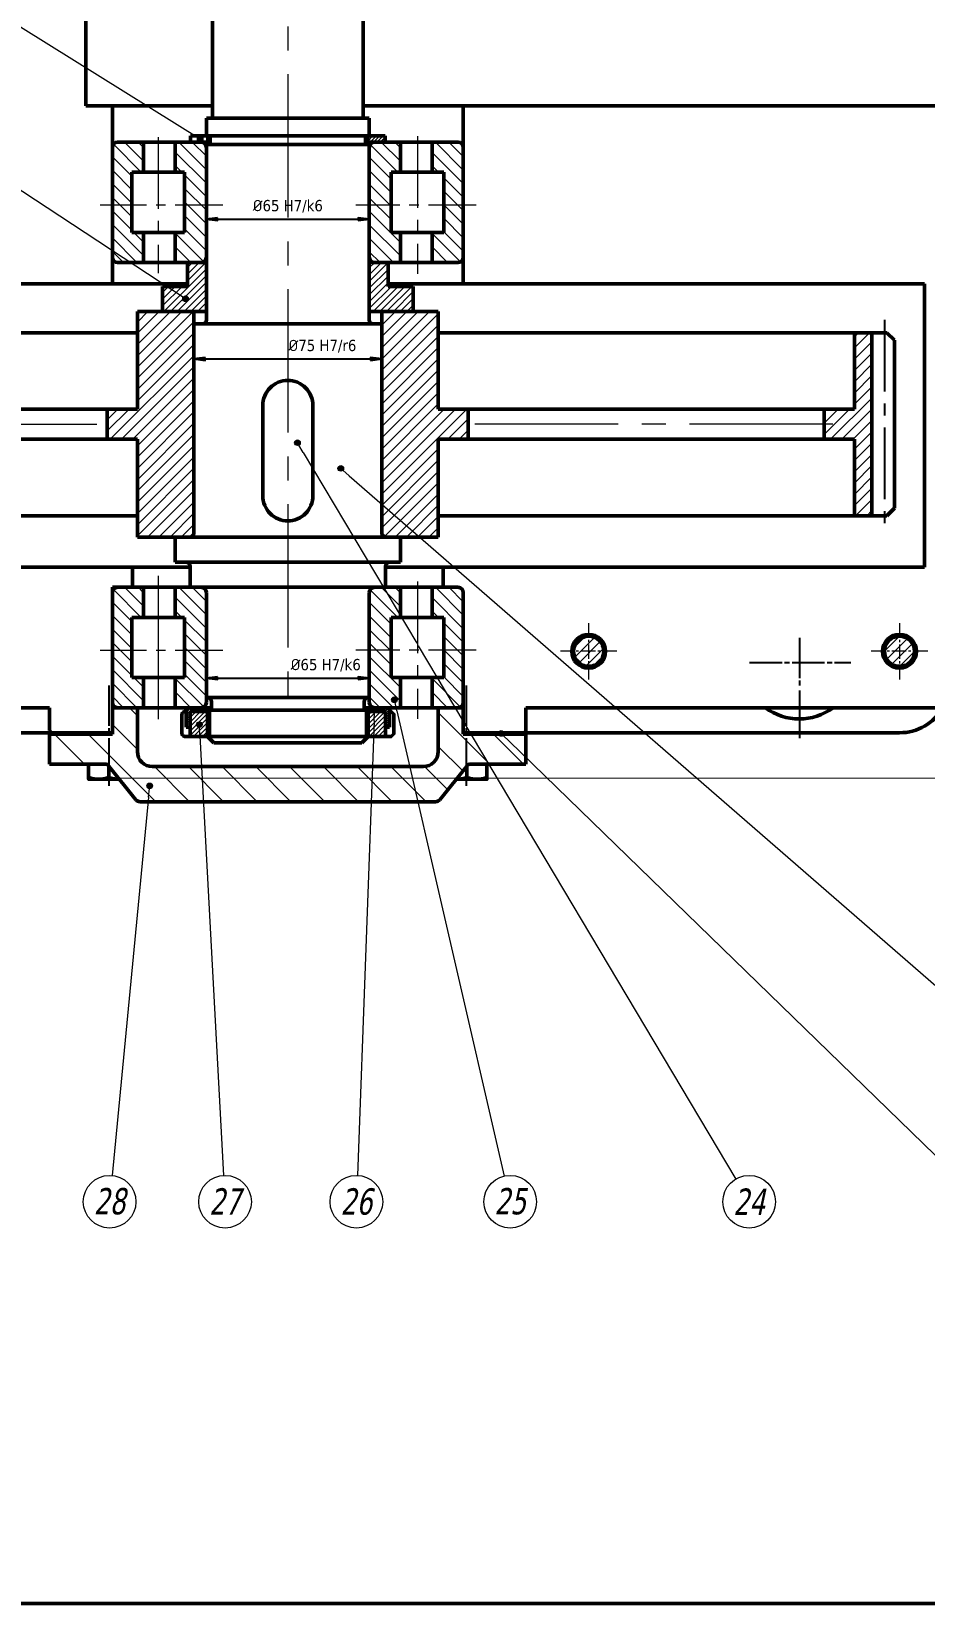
# Model space of a CAD drawing. Header units: millimetres. Extents: x 75 to 4670, y -59 to 2493.
# Drawn here: x 773 to 1129, y 30 to 657 of the extents above; entities that cross this region are included whole.
import ezdxf

# ---------------------------------------------------------------- set-up
doc = ezdxf.new("R2010")
doc.units = ezdxf.units.MM
doc.header["$LTSCALE"] = 3
doc.linetypes.add('CENTER2', pattern=[28.575, 19.05, -3.175, 3.175, -3.175])
doc.linetypes.add('CENTERX2', pattern=[101.6, 63.5, -12.7, 12.7, -12.7])
for name, color, linetype, lineweight in [('剖面线 (ISO)', 7, 'Continuous', 18), ('副本(1) 中心标记（ISO）', 1, 'CENTER2', 13), ('副本(1) 中心线 (ISO)', 1, 'CENTERX2', 13), ('副本(1) 可见窄的 (ISO)', 7, 'Continuous', 15), ('副本(1) 符号 (ISO)', 7, 'Continuous', 15), ('可见 (ISO)', 7, 'Continuous', 50), ('草图几何图元 (ISO)', 7, 'Continuous', 25)]:
    doc.layers.add(name, color=color, linetype=linetype, lineweight=lineweight)
doc.styles.add('GB（3.5）', font='', dxfattribs={"width": 0.8})
doc.styles.add('注释文本 (ISO)', font='tahoma.ttf')
doc.styles.get('GB（3.5）').set_extended_font_data('Tahoma', italic=True)
doc.dimstyles.new('默认 (GB)', dxfattribs={"dimscale": 3, "dimtxt": 1.5, "dimasz": 1.5, "dimexe": 2, "dimexo": 0, "dimgap": 0.75, "dimtad": 1, "dimrnd": 1e-08, "dimdsep": 46, "dimtxsty": '注释文本 (ISO)', "dimblk": 'Filled-2', "dimcen": 0.09, "dimdle": 10, "dimclrd": 256, "dimclre": 256, "dimclrt": 256, "dimaunit": 1, "dimadec": 3, "dimazin": 2, "dimtfac": 1, "dimtmove": 0, "dimatfit": 3, "dimldrblk": 'Filled-2', "dimfxl": 1, "dimtolj": 1, "dimtzin": 0, "dimlwd": -1, "dimlwe": -1, "dimarcsym": 0})
pattern_1 = [(45, (0, 0), (-2.0205576, 2.0205576), [])]
pattern_2 = [(45, (0, 0), (-0.4490128, 0.4490128), [])]
pattern_3 = [(45, (0, 0), (-0.8980256, 0.8980256), [])]
pattern_4 = [(45, (0, 0), (-2.245064, 2.245064), [])]

# ---------------------------------------------------------------- blocks, each defined once
blk = doc.blocks.new('图框 Default Border')
at = {"layer": '可见 (ISO)', "flags": 128}
blk.add_lwpolyline([(25, 10), (25, 831), (1179, 831), (1179, 10), (25, 10)], dxfattribs=at)
blk = doc.blocks.new('Filled-2')
at = {"color": 0}
for p, q in [((0, 0), (-1, 0.125)), ((-1, 0.125), (-1, -0.125)), ((-1, 0), (0, 0)), ((-1, -0.125), (0, 0))]:
    blk.add_line(p, q, dxfattribs=at)
at = {"color": 0, "flags": 128}
blk.add_lwpolyline([(-1, -0.125), (0, 0), (-1, 0.125), (-1, -0.125)], dxfattribs=at)
at = {"color": 0}
blk.add_solid([(-1, -0.125), (0, 0), (-1, 0.125), (-1, -0.125)], dxfattribs=at)
blk = doc.blocks.new('*D88')
at = {"transparency": 16777216}
for p, q in [((837.37, 527), (837.37, 520.25)), ((912.37, 527), (912.37, 520.25)), ((841.87, 526.25), (907.87, 526.25))]:
    blk.add_line(p, q, dxfattribs=at)
at = {"layer": 'Defpoints', "color": 0, "transparency": 16777216}
for p in [(837.37, 527), (912.37, 527), (912.37, 526.25)]:
    blk.add_point(p, dxfattribs=at)
at = {"transparency": 16777216, "xscale": 4.5, "yscale": 4.5, "zscale": 4.5, "rotation": 180}
blk.add_blockref('Filled-2', (837.37, 526.25), dxfattribs=at)
at = {"transparency": 16777216, "xscale": 4.5, "yscale": 4.5, "zscale": 4.5}
blk.add_blockref('Filled-2', (912.37, 526.25), dxfattribs=at)
at = {"transparency": 16777216, "insert": (888.68, 531.34), "char_height": 4.5, "attachment_point": 5, "style": '注释文本 (ISO)'}
blk.add_mtext('\\A1;{\\fISOCPEUR|b0|i0|c0|p34;%%C}75 H7/r6', dxfattribs=at)
blk = doc.blocks.new('*D89')
at = {"transparency": 16777216}
for p, q in [((842.37, 411.19), (842.37, 393)), ((907.37, 411.19), (907.37, 393)), ((846.87, 399), (902.87, 399))]:
    blk.add_line(p, q, dxfattribs=at)
at = {"layer": 'Defpoints', "color": 0, "transparency": 16777216}
for p in [(842.37, 411.19), (907.37, 411.19), (907.37, 399)]:
    blk.add_point(p, dxfattribs=at)
at = {"transparency": 16777216, "xscale": 4.5, "yscale": 4.5, "zscale": 4.5, "rotation": 180}
blk.add_blockref('Filled-2', (842.37, 399), dxfattribs=at)
at = {"transparency": 16777216, "xscale": 4.5, "yscale": 4.5, "zscale": 4.5}
blk.add_blockref('Filled-2', (907.37, 399), dxfattribs=at)
at = {"transparency": 16777216, "insert": (890, 404.09), "char_height": 4.5, "attachment_point": 5, "style": '注释文本 (ISO)'}
blk.add_mtext('\\A1;{\\fISOCPEUR|b0|i0|c0|p34;%%C}65 H7/k6', dxfattribs=at)
blk = doc.blocks.new('*D90')
at = {"transparency": 16777216}
for p, q in [((842.37, 588.69), (842.37, 576)), ((907.37, 588.69), (907.37, 576)), ((846.87, 582), (902.87, 582))]:
    blk.add_line(p, q, dxfattribs=at)
at = {"layer": 'Defpoints', "color": 0, "transparency": 16777216}
for p in [(842.37, 588.69), (907.37, 588.69), (907.37, 582)]:
    blk.add_point(p, dxfattribs=at)
at = {"transparency": 16777216, "xscale": 4.5, "yscale": 4.5, "zscale": 4.5, "rotation": 180}
blk.add_blockref('Filled-2', (842.37, 582), dxfattribs=at)
at = {"transparency": 16777216, "xscale": 4.5, "yscale": 4.5, "zscale": 4.5}
blk.add_blockref('Filled-2', (907.37, 582), dxfattribs=at)
at = {"transparency": 16777216, "insert": (874.87, 587.09), "char_height": 4.5, "attachment_point": 5, "style": '注释文本 (ISO)'}
blk.add_mtext('\\A1;{\\fISOCPEUR|b0|i0|c0|p34;%%C}65 H7/k6', dxfattribs=at)

msp = doc.modelspace()

# ---------------------------------------------------------------- hatches: boundary and pattern name
at = {"layer": '剖面线 (ISO)'}
h = msp.add_hatch(dxfattribs=at)
h.set_pattern_fill('ANSI31', color=256, scale=7.62, style=0)
h.set_pattern_definition([(45, (0, 0), (-0.6735192, 0.6735192), [])])
h.paths.add_polyline_path([(913.67, 615.191), (906.778, 615.191), (906.778, 612.691), (913.67, 612.691)])
h = msp.add_hatch(dxfattribs=at)
h.set_pattern_fill('ANSI31', color=256, scale=25.4, style=0)
h.set_pattern_definition(pattern_4)
h.paths.add_polyline_path([(814.868, 545.191), (837.368, 545.191), (837.368, 455.191), (814.868, 455.191), (814.868, 494.191), (802.868, 494.191), (802.868, 506.191), (814.868, 506.191)])
h = msp.add_hatch(dxfattribs=at)
h.set_pattern_fill('ANSI31', color=256, scale=25.4, style=0)
h.set_pattern_definition(pattern_4)
h.paths.add_polyline_path([(912.368, 455.191), (934.868, 455.191), (934.868, 494.191), (946.868, 494.191), (946.868, 506.191), (934.868, 506.191), (934.868, 545.191), (912.368, 545.191)])
h = msp.add_hatch(dxfattribs=at)
h.set_pattern_fill('ANSI31', color=256, scale=25.4, style=0)
h.set_pattern_definition(pattern_4)
h.paths.add_polyline_path([(1107.838, 463.691), (1107.838, 536.691), (1100.868, 536.691), (1100.868, 506.191), (1088.868, 506.191), (1088.868, 494.191), (1100.868, 494.191), (1100.868, 463.691)])
h = msp.add_hatch(dxfattribs=at)
h.set_pattern_fill('ANSI31', color=256, scale=5.08, style=0)
h.set_pattern_definition(pattern_2)
h.paths.add_polyline_path([(834.322, 387.191), (834.322, 379.4), (835.868, 379.4), (835.868, 385.691), (842.368, 385.691), (842.368, 387.191)])
h = msp.add_hatch(dxfattribs=at)
h.set_pattern_fill('ANSI31', color=256, scale=10.16, style=0)
h.set_pattern_definition(pattern_3)
h.paths.add_polyline_path([(835.868, 375.691), (842.868, 375.691), (842.868, 385.691), (835.868, 385.691)])
h = msp.add_hatch(dxfattribs=at)
h.set_pattern_fill('ANSI31', color=256, scale=10.16, style=0)
h.set_pattern_definition(pattern_3)
h.paths.add_polyline_path([(906.868, 375.691), (913.868, 375.691), (913.868, 385.691), (906.868, 385.691)])
h = msp.add_hatch(dxfattribs=at)
h.set_pattern_fill('ANSI31', color=256, scale=5.08, style=0)
h.set_pattern_definition(pattern_2)
h.paths.add_polyline_path([(915.415, 387.191), (907.368, 387.191), (907.368, 385.691), (913.868, 385.691), (913.868, 379.4), (915.415, 379.4)])
at = {"layer": '副本(1) 可见窄的 (ISO)'}
h = msp.add_hatch(dxfattribs=at)
h.set_pattern_fill('ANSI31', color=256, scale=30.48, angle=90, style=0)
h.set_pattern_definition([(135, (0, 0), (-2.694077, -2.694077), [])])
edge = h.paths.add_edge_path()
edge.add_line((833.618, 600.691), (829.918, 600.691))
edge.add_line((829.918, 600.691), (829.918, 612.691))
edge.add_line((829.918, 612.691), (838.71, 612.691))
edge.add_line((838.71, 612.691), (840.268, 612.691))
edge.add_ellipse((840.268, 610.591), major_axis=(2.1, 0), ratio=1, start_angle=0, end_angle=90, ccw=False)
edge.add_line((842.368, 610.591), (842.368, 566.791))
edge.add_ellipse((840.268, 566.791), major_axis=(0, -2.1), ratio=1, start_angle=0, end_angle=90, ccw=False)
edge.add_line((840.268, 564.691), (834.868, 564.691))
edge.add_line((834.868, 564.691), (829.918, 564.691))
edge.add_line((829.918, 564.691), (829.918, 576.691))
edge.add_line((829.918, 576.691), (833.618, 576.691))
edge.add_line((833.618, 576.691), (833.618, 600.691))
edge = h.paths.add_edge_path()
edge.add_line((919.818, 600.691), (916.118, 600.691))
edge.add_line((916.118, 600.691), (916.118, 576.691))
edge.add_line((916.118, 576.691), (919.818, 576.691))
edge.add_line((919.818, 576.691), (919.818, 564.691))
edge.add_line((919.818, 564.691), (914.868, 564.691))
edge.add_line((914.868, 564.691), (909.468, 564.691))
edge.add_ellipse((909.468, 566.791), major_axis=(-2.1, 0), ratio=1, start_angle=0, end_angle=90, ccw=False)
edge.add_line((907.368, 566.791), (907.368, 610.591))
edge.add_ellipse((909.468, 610.591), major_axis=(0, 2.1), ratio=1, start_angle=0, end_angle=90, ccw=False)
edge.add_line((909.468, 612.691), (913.67, 612.691))
edge.add_line((913.67, 612.691), (919.818, 612.691))
edge.add_line((919.818, 612.691), (919.818, 600.691))
edge = h.paths.add_edge_path()
edge.add_line((812.618, 576.691), (817.318, 576.691))
edge.add_line((817.318, 576.691), (817.318, 564.691))
edge.add_line((817.318, 564.691), (806.968, 564.691))
edge.add_ellipse((806.968, 566.791), major_axis=(-2.1, 0), ratio=1, start_angle=0, end_angle=90, ccw=False)
edge.add_line((804.868, 566.791), (804.868, 610.591))
edge.add_ellipse((806.968, 610.591), major_axis=(0, 2.1), ratio=1, start_angle=0, end_angle=90, ccw=False)
edge.add_line((806.968, 612.691), (817.318, 612.691))
edge.add_line((817.318, 612.691), (817.318, 600.691))
edge.add_line((817.318, 600.691), (812.618, 600.691))
edge.add_line((812.618, 600.691), (812.618, 576.691))
edge = h.paths.add_edge_path()
edge.add_line((932.418, 576.691), (937.118, 576.691))
edge.add_line((937.118, 576.691), (937.118, 600.691))
edge.add_line((937.118, 600.691), (932.418, 600.691))
edge.add_line((932.418, 600.691), (932.418, 612.691))
edge.add_line((932.418, 612.691), (942.768, 612.691))
edge.add_ellipse((942.768, 610.591), major_axis=(2.1, 0), ratio=1, start_angle=0, end_angle=90, ccw=False)
edge.add_line((944.868, 610.591), (944.868, 566.791))
edge.add_ellipse((942.768, 566.791), major_axis=(0, -2.1), ratio=1, start_angle=0, end_angle=90, ccw=False)
edge.add_line((942.768, 564.691), (932.418, 564.691))
edge.add_line((932.418, 564.691), (932.418, 576.691))
h = msp.add_hatch(dxfattribs=at)
h.set_pattern_fill('ANSI31', color=256, scale=15.24, style=0)
h.set_pattern_definition([(45, (0, 0), (-1.3470384, 1.3470384), [])])
h.paths.add_polyline_path([(834.868, 555.191), (834.868, 564.691), (840.268, 564.691), (842.368, 564.691), (842.368, 545.191), (837.368, 545.191), (824.868, 545.191), (824.868, 555.191)])
h.paths.add_polyline_path([(914.868, 564.691), (914.868, 555.191), (924.868, 555.191), (924.868, 545.191), (912.368, 545.191), (907.368, 545.191), (907.368, 564.691), (909.468, 564.691)])
h = msp.add_hatch(dxfattribs=at)
h.set_pattern_fill('ANSI31', color=256, scale=30.48, angle=90, style=0)
h.set_pattern_definition([(135, (-1e-13, -177.5), (-2.694077, -2.694077), [])])
edge = h.paths.add_edge_path()
edge.add_line((833.618, 423.191), (829.918, 423.191))
edge.add_line((829.918, 423.191), (829.918, 435.191))
edge.add_line((829.918, 435.191), (838.71, 435.191))
edge.add_line((838.71, 435.191), (840.268, 435.191))
edge.add_ellipse((840.268, 433.091), major_axis=(2.1, 0), ratio=1, start_angle=0, end_angle=90, ccw=False)
edge.add_line((842.368, 433.091), (842.368, 389.291))
edge.add_ellipse((840.268, 389.291), major_axis=(0, -2.1), ratio=1, start_angle=0, end_angle=90, ccw=False)
edge.add_line((840.268, 387.191), (834.868, 387.191))
edge.add_line((834.868, 387.191), (829.918, 387.191))
edge.add_line((829.918, 387.191), (829.918, 399.191))
edge.add_line((829.918, 399.191), (833.618, 399.191))
edge.add_line((833.618, 399.191), (833.618, 423.191))
edge = h.paths.add_edge_path()
edge.add_line((919.818, 423.191), (916.118, 423.191))
edge.add_line((916.118, 423.191), (916.118, 399.191))
edge.add_line((916.118, 399.191), (919.818, 399.191))
edge.add_line((919.818, 399.191), (919.818, 387.191))
edge.add_line((919.818, 387.191), (914.868, 387.191))
edge.add_line((914.868, 387.191), (909.468, 387.191))
edge.add_ellipse((909.468, 389.291), major_axis=(-2.1, 0), ratio=1, start_angle=0, end_angle=90, ccw=False)
edge.add_line((907.368, 389.291), (907.368, 433.091))
edge.add_ellipse((909.468, 433.091), major_axis=(0, 2.1), ratio=1, start_angle=0, end_angle=90, ccw=False)
edge.add_line((909.468, 435.191), (913.67, 435.191))
edge.add_line((913.67, 435.191), (919.818, 435.191))
edge.add_line((919.818, 435.191), (919.818, 423.191))
edge = h.paths.add_edge_path()
edge.add_line((812.618, 399.191), (817.318, 399.191))
edge.add_line((817.318, 399.191), (817.318, 387.191))
edge.add_line((817.318, 387.191), (806.968, 387.191))
edge.add_ellipse((806.968, 389.291), major_axis=(-2.1, 0), ratio=1, start_angle=0, end_angle=90, ccw=False)
edge.add_line((804.868, 389.291), (804.868, 433.091))
edge.add_ellipse((806.968, 433.091), major_axis=(0, 2.1), ratio=1, start_angle=0, end_angle=90, ccw=False)
edge.add_line((806.968, 435.191), (817.318, 435.191))
edge.add_line((817.318, 435.191), (817.318, 423.191))
edge.add_line((817.318, 423.191), (812.618, 423.191))
edge.add_line((812.618, 423.191), (812.618, 399.191))
edge = h.paths.add_edge_path()
edge.add_line((932.418, 399.191), (937.118, 399.191))
edge.add_line((937.118, 399.191), (937.118, 423.191))
edge.add_line((937.118, 423.191), (932.418, 423.191))
edge.add_line((932.418, 423.191), (932.418, 435.191))
edge.add_line((932.418, 435.191), (942.768, 435.191))
edge.add_ellipse((942.768, 433.091), major_axis=(2.1, 0), ratio=1, start_angle=0, end_angle=90, ccw=False)
edge.add_line((944.868, 433.091), (944.868, 389.291))
edge.add_ellipse((942.768, 389.291), major_axis=(0, -2.1), ratio=1, start_angle=0, end_angle=90, ccw=False)
edge.add_line((942.768, 387.191), (932.418, 387.191))
edge.add_line((932.418, 387.191), (932.418, 399.191))
h = msp.add_hatch(dxfattribs=at)
h.set_pattern_fill('ANSI31', color=256, scale=22.86, style=0)
h.set_pattern_definition(pattern_1)
edge = h.paths.add_edge_path()
edge.add_ellipse((994.869, 409.691), major_axis=(5.196, -3), ratio=1, start_angle=0, end_angle=360)
h = msp.add_hatch(dxfattribs=at)
h.set_pattern_fill('ANSI31', color=256, scale=22.86, style=0)
h.set_pattern_definition(pattern_1)
edge = h.paths.add_edge_path()
edge.add_ellipse((1118.864, 409.691), major_axis=(5.196, -3), ratio=1, start_angle=0, end_angle=360)
h = msp.add_hatch(dxfattribs=at)
h.set_pattern_fill('ANSI31', color=256, scale=76.2, angle=90, style=0)
h.set_pattern_definition([(135, (0, 0), (-6.73519, -6.73519), [])])
edge = h.paths.add_edge_path()
edge.add_line((801.907, 376.691), (804.868, 376.691))
edge.add_line((804.868, 376.691), (804.868, 387.191))
edge.add_line((804.868, 387.191), (806.968, 387.191))
edge.add_line((806.968, 387.191), (814.868, 387.191))
edge.add_line((814.868, 387.191), (814.868, 369.691))
edge.add_ellipse((820.868, 369.691), major_axis=(0, -6), ratio=1, start_angle=270, end_angle=360)
edge.add_line((820.868, 363.691), (928.868, 363.691))
edge.add_ellipse((928.868, 369.691), major_axis=(6, 0), ratio=1, start_angle=270, end_angle=360)
edge.add_line((934.868, 369.691), (934.868, 387.191))
edge.add_line((934.868, 387.191), (942.768, 387.191))
edge.add_line((942.768, 387.191), (944.868, 387.191))
edge.add_line((944.868, 387.191), (944.868, 376.691))
edge.add_line((944.868, 376.691), (947.83, 376.691))
edge.add_line((947.83, 376.691), (969.868, 376.691))
edge.add_line((969.868, 376.691), (969.868, 364.691))
edge.add_line((969.868, 364.691), (947.83, 364.691))
edge.add_ellipse((947.83, 362.691), major_axis=(-2, 0), ratio=1, start_angle=270, end_angle=321.340192)
edge.add_line((946.268, 363.94), (935.469, 350.442))
edge.add_ellipse((933.907, 351.691), major_axis=(-1.249, -1.562), ratio=1, start_angle=38.659808, end_angle=90, ccw=False)
edge.add_line((933.907, 349.691), (815.83, 349.691))
edge.add_ellipse((815.83, 351.691), major_axis=(-2, 0), ratio=1, start_angle=38.659808, end_angle=90, ccw=False)
edge.add_line((814.268, 350.442), (803.469, 363.94))
edge.add_ellipse((801.907, 362.691), major_axis=(-1.249, 1.562), ratio=1, start_angle=270, end_angle=321.340192)
edge.add_line((801.907, 364.691), (779.868, 364.691))
edge.add_line((779.868, 364.691), (779.868, 376.691))
edge.add_line((779.868, 376.691), (799.613, 376.691))
edge.add_line((799.613, 376.691), (801.907, 376.691))
h = msp.add_hatch(color=256, dxfattribs=at)
h.paths.add_polyline_path([(779.868, 376.691), (779.868, 377.191), (801.907, 377.191), (801.907, 376.691)])
h.paths.add_polyline_path([(969.868, 377.191), (969.868, 376.691), (947.83, 376.691), (947.83, 377.191)])
at = {"layer": '副本(1) 符号 (ISO)'}
h = msp.add_hatch(color=256, dxfattribs=at)
edge = h.paths.add_edge_path(flags=0)
edge.add_arc((839.9, 613.93), 1.125, 0, 360)
h = msp.add_hatch(color=256, dxfattribs=at)
edge = h.paths.add_edge_path(flags=0)
edge.add_arc((834.088, 550.248), 1.125, 0, 360)
h = msp.add_hatch(color=256, dxfattribs=at)
edge = h.paths.add_edge_path(flags=0)
edge.add_arc((878.715, 492.846), 1.125, 0, 360)
h = msp.add_hatch(color=256, dxfattribs=at)
edge = h.paths.add_edge_path(flags=0)
edge.add_arc((895.995, 482.616), 1.125, 0, 360)
h = msp.add_hatch(color=256, dxfattribs=at)
edge = h.paths.add_edge_path(flags=0)
edge.add_arc((917.374, 390.36), 1.125, 0, 360)
h = msp.add_hatch(color=256, dxfattribs=at)
edge = h.paths.add_edge_path(flags=0)
edge.add_arc((909.443, 386.483), 1.125, 0, 360)
h = msp.add_hatch(color=256, dxfattribs=at)
edge = h.paths.add_edge_path(flags=0)
edge.add_arc((839.591, 380.441), 1.125, 0, 360)
h = msp.add_hatch(color=256, dxfattribs=at)
edge = h.paths.add_edge_path(flags=0)
edge.add_arc((959.986, 376.928), 1.125, 0, 360)
h = msp.add_hatch(color=256, dxfattribs=at)
edge = h.paths.add_edge_path(flags=0)
edge.add_arc((819.783, 356.035), 1.125, 0, 360)

# ---------------------------------------------------------------- linework, layer by layer
at = {"color": 1, "linetype": 'CENTERX2'}
for p, q in [((1079, 415), (1079, 399)), ((1059, 405.191), (1072, 405.191)), ((1073, 405.191), (1075, 405.191)), ((1076, 405.191), (1089, 405.191)), ((1090, 405.191), (1092, 405.191)), ((1093, 405.191), (1099.5, 405.191)), ((803.421, 396), (803.421, 380)), ((946, 396), (946, 380)), ((1079, 398), (1079, 396)), ((1079, 394), (1079, 375)), ((803.421, 379), (803.421, 377)), ((946, 379), (946, 377)), ((1079, 377), (1079, 375)), ((803.421, 375), (803.421, 356)), ((946, 375), (946, 356))]:
    msp.add_line(p, q, dxfattribs=at)
at = {"layer": '副本(1) 中心标记（ISO）', "linetype": 'CENTER2', "ltscale": 0.1}
for p, q in [((994.869, 420.941), (994.869, 398.441)), ((1118.864, 420.941), (1118.864, 398.441)), ((1006.119, 409.691), (983.619, 409.691)), ((1130.114, 409.691), (1107.614, 409.691))]:
    msp.add_line(p, q, dxfattribs=at)
at = {"layer": '副本(1) 中心线 (ISO)', "linetype": 'CENTER2'}
for p, q in [((874.868, 811.209), (874.868, 383.122)), ((655.823, 500.191), (805.145, 500.191)), ((1092.314, 500.191), (943.116, 500.191))]:
    msp.add_line(p, q, dxfattribs=at)
at = {"layer": '副本(1) 中心线 (ISO)', "linetype": 'CENTER2', "ltscale": 0.5}
for p, q in [((823.118, 614.647), (823.118, 560.394)), ((926.618, 615.043), (926.618, 560.196)), ((823.118, 437.147), (823.118, 382.894)), ((926.618, 437.543), (926.618, 382.696))]:
    msp.add_line(p, q, dxfattribs=at)
at = {"layer": '副本(1) 中心线 (ISO)', "linetype": 'CENTERX2', "ltscale": 0.1}
for p, q in [((849, 587.521), (800, 587.521)), ((950, 587.62), (902, 587.62)), ((823.118, 439.754), (823.118, 381.331)), ((849, 410.021), (800, 410.021)), ((950, 410.12), (902, 410.12))]:
    msp.add_line(p, q, dxfattribs=at)
at = {"layer": '副本(1) 符号 (ISO)'}
for p, q in [((839.9, 613.93), (374.771, 903.51)), ((834, 550.248), (375.042, 851.643)), ((881.017, 488.98), (879.29, 491.88)), ((881.017, 488.98), (926.318, 412.887)), ((899.391, 479.663), (896.844, 481.878)), ((899.391, 479.663), (1224.335, 197.103)), ((926.918, 411.879), (1053.517, 199.235)), ((918.386, 385.976), (917.627, 389.264)), ((909.277, 381.986), (909.401, 385.359)), ((918.386, 385.976), (961.223, 200.421)), ((839.833, 375.948), (839.651, 379.318)), ((909.277, 381.986), (902.601, 200.689)), ((963.213, 373.792), (960.793, 376.144)), ((839.833, 375.948), (849.263, 200.673)), ((963.213, 373.792), (1144.556, 197.514)), ((819.351, 351.555), (804.79, 200.635)), ((819.351, 351.555), (819.675, 354.915))]:
    msp.add_line(p, q, dxfattribs=at)
for centre, radius in [((839.9, 613.93), 1.125), ((834.088, 550.248), 1.125), ((878.715, 492.846), 1.125), ((895.995, 482.616), 1.125), ((917.374, 390.36), 1.125), ((909.443, 386.483), 1.125), ((839.591, 380.441), 1.125), ((959.986, 376.928), 1.125), ((819.783, 356.035), 1.125), ((803.785, 190.222), 10.5), ((849.826, 190.222), 10.5), ((902.216, 190.222), 10.5), ((963.577, 190.222), 10.5), ((1058.882, 190.222), 10.5)]:
    msp.add_circle(centre, radius, dxfattribs=at)
at = {"layer": '可见 (ISO)'}
for p, q in [((794.302, 627.191), (794.302, 829.39)), ((844.868, 665.191), (844.868, 622.191)), ((904.868, 665.191), (904.868, 622.191)), ((804.868, 627.191), (794.302, 627.191)), ((804.868, 556.191), (804.868, 627.191)), ((804.868, 627.191), (844.868, 627.191)), ((904.868, 627.191), (944.868, 627.191)), ((1153.868, 627.191), (944.868, 627.191)), ((944.868, 627.191), (944.868, 556.191)), ((842.368, 622.191), (842.368, 615.191)), ((842.368, 622.191), (907.368, 622.191)), ((907.368, 622.191), (907.368, 615.191)), ((836.003, 615.191), (836.318, 615.191)), ((836.003, 612.691), (836.003, 615.191)), ((838.71, 615.191), (836.318, 615.191)), ((838.71, 615.191), (842.118, 615.191)), ((842.368, 615.191), (842.118, 615.191)), ((907.368, 615.191), (842.368, 615.191)), ((843.868, 611.691), (843.868, 615.191)), ((905.868, 611.691), (905.868, 615.191)), ((907.618, 615.191), (907.368, 615.191)), ((907.618, 615.191), (913.67, 615.191)), ((913.67, 615.191), (913.67, 612.691)), ((804.868, 566.791), (804.868, 610.591)), ((806.968, 612.691), (817.318, 612.691)), ((817.318, 612.691), (817.318, 600.691)), ((829.918, 612.691), (817.318, 612.691)), ((829.918, 612.691), (840.268, 612.691)), ((829.918, 600.691), (829.918, 612.691)), ((842.118, 612.691), (838.71, 612.691)), ((843.868, 612.691), (842.118, 612.691)), ((842.368, 611.691), (907.368, 611.691)), ((842.368, 611.691), (842.368, 541.791)), ((842.368, 610.591), (842.368, 566.791)), ((907.618, 612.691), (905.868, 612.691)), ((907.368, 611.691), (907.368, 541.791)), ((907.368, 566.791), (907.368, 610.591)), ((913.67, 612.691), (907.618, 612.691)), ((909.468, 612.691), (919.818, 612.691)), ((919.818, 612.691), (919.818, 600.691)), ((932.418, 612.691), (919.818, 612.691)), ((932.418, 612.691), (942.768, 612.691)), ((932.418, 600.691), (932.418, 612.691)), ((944.868, 610.591), (944.868, 566.791)), ((812.618, 600.691), (812.618, 576.691)), ((817.318, 600.691), (812.618, 600.691)), ((817.386, 600.691), (817.318, 600.691)), ((829.918, 600.691), (817.386, 600.691)), ((833.618, 600.691), (829.918, 600.691)), ((833.618, 576.691), (833.618, 600.691)), ((919.818, 600.691), (916.118, 600.691)), ((916.118, 600.691), (916.118, 576.691)), ((927.517, 600.691), (919.818, 600.691)), ((932.418, 600.691), (927.517, 600.691)), ((937.118, 600.691), (932.418, 600.691)), ((937.118, 576.691), (937.118, 600.691)), ((812.618, 576.691), (817.318, 576.691)), ((817.318, 576.691), (817.318, 564.691)), ((817.386, 576.691), (817.318, 576.691)), ((829.918, 576.691), (817.386, 576.691)), ((829.918, 576.691), (833.618, 576.691)), ((829.918, 564.691), (829.918, 576.691)), ((916.118, 576.691), (919.818, 576.691)), ((919.818, 576.691), (919.818, 564.691)), ((927.517, 576.691), (919.818, 576.691)), ((932.418, 576.691), (927.517, 576.691)), ((932.418, 576.691), (937.118, 576.691)), ((932.418, 564.691), (932.418, 576.691)), ((817.318, 564.691), (806.968, 564.691)), ((829.918, 564.691), (817.318, 564.691)), ((840.268, 564.691), (829.918, 564.691)), ((834.868, 555.191), (834.868, 564.691)), ((834.868, 564.691), (842.368, 564.691)), ((842.368, 564.691), (842.368, 545.191)), ((907.368, 564.691), (914.868, 564.691)), ((907.368, 545.191), (907.368, 564.691)), ((919.818, 564.691), (909.468, 564.691)), ((914.868, 564.691), (914.868, 555.191)), ((932.418, 564.691), (919.818, 564.691)), ((942.768, 564.691), (932.418, 564.691)), ((634.868, 556.191), (804.868, 556.191)), ((834.868, 556.191), (804.868, 556.191)), ((824.868, 555.191), (834.868, 555.191)), ((824.868, 545.191), (824.868, 555.191)), ((944.868, 556.191), (914.868, 556.191)), ((914.868, 555.191), (924.868, 555.191)), ((924.868, 555.191), (924.868, 545.191)), ((944.868, 556.191), (1128.863, 556.191)), ((1128.863, 556.191), (1128.863, 443.191)), ((814.868, 545.191), (837.368, 545.191)), ((814.868, 506.191), (814.868, 545.191)), ((842.368, 545.191), (824.868, 545.191)), ((837.368, 545.191), (837.368, 456.791)), ((912.368, 540.191), (837.368, 540.191)), ((837.368, 540.191), (837.368, 456.791)), ((924.868, 545.191), (907.368, 545.191)), ((912.368, 456.791), (912.368, 545.191)), ((912.368, 545.191), (934.868, 545.191)), ((912.368, 540.191), (912.368, 456.791)), ((934.868, 545.191), (934.868, 506.191)), ((648.868, 536.691), (814.868, 536.691)), ((934.868, 536.691), (1100.868, 536.691)), ((1100.868, 536.691), (1112.868, 536.691)), ((1100.868, 506.191), (1100.868, 536.691)), ((1113.863, 536.691), (1112.868, 536.691)), ((1116.863, 533.691), (1113.863, 536.691)), ((1116.863, 533.691), (1116.863, 466.691)), ((711.027, 506.191), (800.645, 506.191)), ((800.645, 506.191), (802.868, 506.191)), ((802.868, 506.191), (814.868, 506.191)), ((802.868, 494.191), (802.868, 506.191)), ((864.868, 471.691), (864.868, 507.691)), ((884.868, 507.691), (884.868, 471.691)), ((934.868, 506.191), (946.868, 506.191)), ((946.868, 506.191), (946.868, 494.191)), ((946.868, 506.191), (949.091, 506.191)), ((949.091, 506.191), (1038.71, 506.191)), ((1038.71, 506.191), (1083.936, 506.191)), ((1083.936, 506.191), (1088.868, 506.191)), ((1088.868, 506.191), (1100.868, 506.191)), ((1088.868, 494.191), (1088.868, 506.191)), ((800.645, 494.191), (711.027, 494.191)), ((802.868, 494.191), (800.645, 494.191)), ((814.868, 494.191), (802.868, 494.191)), ((814.868, 455.191), (814.868, 494.191)), ((934.868, 494.191), (934.868, 455.191)), ((946.868, 494.191), (934.868, 494.191)), ((949.091, 494.191), (946.868, 494.191)), ((1038.71, 494.191), (949.091, 494.191)), ((1083.936, 494.191), (1038.71, 494.191)), ((1088.868, 494.191), (1083.936, 494.191)), ((1100.868, 494.191), (1088.868, 494.191)), ((1100.868, 463.691), (1100.868, 494.191)), ((1113.863, 463.691), (1116.863, 466.691)), ((814.868, 463.691), (648.868, 463.691)), ((1100.868, 463.691), (934.868, 463.691)), ((1112.868, 463.691), (1100.868, 463.691)), ((1112.868, 463.691), (1113.863, 463.691)), ((829.868, 455.191), (814.868, 455.191)), ((829.868, 455.191), (919.868, 455.191)), ((829.868, 455.191), (829.868, 445.191)), ((919.868, 455.191), (919.868, 445.191)), ((934.868, 455.191), (919.868, 455.191)), ((829.868, 445.191), (919.868, 445.191)), ((812.868, 443.191), (638.868, 443.191)), ((812.868, 435.191), (812.868, 443.191)), ((812.868, 443.191), (835.868, 443.191)), ((835.868, 443.591), (835.868, 435.191)), ((913.868, 443.591), (913.868, 435.191)), ((913.868, 443.191), (936.868, 443.191)), ((1128.863, 443.191), (936.868, 443.191)), ((936.868, 443.191), (936.868, 435.191)), ((804.868, 377.191), (804.868, 435.191)), ((804.868, 435.191), (812.868, 435.191)), ((804.868, 389.291), (804.868, 433.091)), ((806.968, 435.191), (817.318, 435.191)), ((829.918, 435.191), (817.318, 435.191)), ((817.318, 435.191), (817.318, 423.191)), ((829.918, 435.191), (835.868, 435.191)), ((829.918, 423.191), (829.918, 435.191)), ((835.868, 435.191), (840.268, 435.191)), ((840.268, 435.191), (913.868, 435.191)), ((842.368, 433.091), (842.368, 389.291)), ((842.368, 433.091), (842.368, 391.191)), ((907.368, 389.291), (907.368, 433.091)), ((907.368, 433.091), (907.368, 391.191)), ((913.868, 435.191), (919.818, 435.191)), ((932.418, 435.191), (919.818, 435.191)), ((919.818, 435.191), (919.818, 423.191)), ((932.418, 435.191), (942.768, 435.191)), ((932.418, 423.191), (932.418, 435.191)), ((936.868, 435.191), (942.768, 435.191)), ((944.868, 433.091), (944.868, 389.291)), ((944.868, 433.091), (944.868, 377.191)), ((812.618, 423.191), (812.618, 399.191)), ((817.318, 423.191), (812.618, 423.191)), ((812.618, 423.191), (812.618, 399.191)), ((817.318, 423.191), (812.618, 423.191)), ((821.025, 423.191), (817.318, 423.191)), ((817.386, 423.191), (817.318, 423.191)), ((829.918, 423.191), (817.386, 423.191)), ((821.025, 423.191), (827.178, 423.191)), ((829.918, 423.191), (827.178, 423.191)), ((833.618, 423.191), (829.918, 423.191)), ((833.618, 423.191), (829.918, 423.191)), ((833.618, 399.191), (833.618, 423.191)), ((833.618, 399.191), (833.618, 423.191)), ((919.818, 423.191), (916.118, 423.191)), ((916.118, 423.191), (916.118, 399.191)), ((927.517, 423.191), (919.818, 423.191)), ((932.418, 423.191), (927.517, 423.191)), ((937.118, 423.191), (932.418, 423.191)), ((937.118, 399.191), (937.118, 423.191)), ((812.618, 399.191), (817.318, 399.191)), ((812.618, 399.191), (817.318, 399.191)), ((821.025, 399.191), (817.318, 399.191)), ((817.318, 399.191), (817.318, 387.191)), ((817.386, 399.191), (817.318, 399.191)), ((829.918, 399.191), (817.386, 399.191)), ((827.178, 399.191), (821.025, 399.191)), ((829.918, 399.191), (827.178, 399.191)), ((829.918, 399.191), (833.618, 399.191)), ((829.918, 399.191), (833.618, 399.191)), ((829.918, 387.191), (829.918, 399.191)), ((916.118, 399.191), (919.818, 399.191)), ((919.818, 399.191), (919.818, 387.191)), ((927.517, 399.191), (919.818, 399.191)), ((932.418, 399.191), (927.517, 399.191)), ((932.418, 399.191), (937.118, 399.191)), ((932.418, 387.191), (932.418, 399.191)), ((907.368, 391.191), (842.368, 391.191)), ((844.368, 389.591), (844.368, 386.191)), ((905.368, 389.591), (905.368, 386.191)), ((779.868, 387.191), (663.868, 387.191)), ((779.868, 387.191), (779.868, 378.191)), ((804.868, 376.691), (804.868, 387.191)), ((804.868, 387.191), (814.868, 387.191)), ((817.318, 387.191), (806.968, 387.191)), ((814.868, 387.191), (814.868, 369.691)), ((829.918, 387.191), (817.318, 387.191)), ((840.268, 387.191), (829.918, 387.191)), ((832.557, 376.691), (832.557, 384.691)), ((832.868, 387.191), (842.368, 387.191)), ((835.868, 385.691), (842.351, 385.691)), ((835.868, 375.691), (835.868, 385.691)), ((842.368, 387.191), (842.368, 385.691)), ((842.368, 387.191), (844.368, 387.191)), ((842.368, 385.691), (842.868, 385.691)), ((842.868, 386.191), (906.868, 386.191)), ((842.868, 386.191), (842.868, 375.691)), ((905.368, 387.191), (907.368, 387.191)), ((906.868, 386.191), (906.868, 375.691)), ((906.868, 385.691), (907.368, 385.691)), ((907.368, 387.191), (916.868, 387.191)), ((907.368, 385.691), (907.368, 387.191)), ((907.386, 385.691), (913.868, 385.691)), ((919.818, 387.191), (909.468, 387.191)), ((913.868, 385.691), (913.868, 375.691)), ((917.18, 384.691), (917.18, 376.691)), ((932.418, 387.191), (919.818, 387.191)), ((942.768, 387.191), (932.418, 387.191)), ((934.868, 387.191), (944.868, 387.191)), ((934.868, 369.691), (934.868, 387.191)), ((944.868, 387.191), (944.868, 376.691)), ((1136.863, 387.191), (969.868, 387.191)), ((969.868, 378.191), (969.868, 387.191)), ((663.868, 377.191), (779.868, 377.191)), ((779.868, 376.691), (779.868, 377.191)), ((779.868, 377.191), (801.907, 377.191)), ((801.907, 376.691), (779.868, 376.691)), ((779.868, 376.691), (804.868, 376.691)), ((779.868, 364.691), (779.868, 376.691)), ((780.868, 377.191), (804.868, 377.191)), ((801.907, 377.191), (801.907, 376.691)), ((944.868, 377.191), (968.868, 377.191)), ((944.868, 376.691), (969.868, 376.691)), ((947.83, 377.191), (969.868, 377.191)), ((947.83, 376.691), (947.83, 377.191)), ((969.868, 376.691), (947.83, 376.691)), ((969.868, 377.191), (1118.863, 377.191)), ((969.868, 377.191), (969.868, 376.691)), ((969.868, 376.691), (969.868, 364.691)), ((835.868, 375.691), (833.562, 375.691)), ((842.351, 375.691), (835.868, 375.691)), ((842.351, 375.691), (842.868, 375.691)), ((842.868, 375.691), (906.868, 375.691)), ((845.368, 373.191), (842.868, 375.691)), ((904.368, 373.191), (845.368, 373.191)), ((904.368, 373.191), (906.868, 375.691)), ((906.868, 375.691), (907.386, 375.691)), ((913.868, 375.691), (907.386, 375.691)), ((916.175, 375.691), (913.868, 375.691)), ((801.907, 364.691), (779.868, 364.691)), ((795.421, 364.641), (795.421, 359.356)), ((795.421, 364.641), (802.352, 364.641)), ((796.171, 364.641), (796.171, 364.691)), ((803.421, 363.998), (803.421, 359.356)), ((814.268, 350.442), (803.469, 363.94)), ((820.868, 363.691), (928.868, 363.691)), ((946.268, 363.94), (935.469, 350.442)), ((946.315, 363.998), (946.315, 359.356)), ((947.385, 364.641), (954.315, 364.641)), ((969.868, 364.691), (947.83, 364.691)), ((953.565, 364.641), (953.565, 364.691)), ((954.315, 364.641), (954.315, 359.356)), ((795.421, 358.641), (799.421, 358.641)), ((799.421, 358.641), (807.421, 358.641)), ((807.421, 358.641), (807.708, 358.641)), ((942.028, 358.641), (942.315, 358.641)), ((942.315, 358.641), (950.315, 358.641)), ((950.315, 358.641), (954.315, 358.641)), ((933.907, 349.691), (815.83, 349.691))]:
    msp.add_line(p, q, dxfattribs=at)
for centre, radius in [((994.869, 409.691), 6.75), ((994.869, 409.691), 6), ((1118.864, 409.691), 6.75), ((1118.864, 409.691), 6)]:
    msp.add_circle(centre, radius, dxfattribs=at)
for centre, radius, start, end in [((806.968, 610.591), 2.1, 90, 180), ((840.268, 610.591), 2.1, 0, 90), ((909.468, 610.591), 2.1, 90, 180), ((942.768, 610.591), 2.1, 0, 90), ((806.968, 566.791), 2.1, 180, 270), ((840.268, 566.791), 2.1, 270, 0), ((909.468, 566.791), 2.1, 180, 270), ((942.768, 566.791), 2.1, 270, 0), ((840.768, 541.791), 1.6, 270, 0), ((908.968, 541.791), 1.6, 180, 270), ((835.768, 456.791), 1.6, 270, 0), ((913.968, 456.791), 1.6, 180, 270), ((834.268, 443.591), 1.6, 0, 90), ((915.468, 443.591), 1.6, 90, 180), ((806.968, 433.091), 2.1, 90, 180), ((840.268, 433.091), 2.1, 0, 90), ((909.468, 433.091), 2.1, 90, 180), ((942.768, 433.091), 2.1, 0, 90), ((806.968, 389.291), 2.1, 180, 270), ((840.268, 389.291), 2.1, 270, 0), ((842.768, 389.591), 1.6, 0, 90), ((906.968, 389.591), 1.6, 90, 180), ((909.468, 389.291), 2.1, 180, 270), ((942.768, 389.291), 2.1, 270, 0), ((1078.863, 405.191), 22.5, 233.130102, 306.869898), ((1118.863, 397.191), 20, 270, 330), ((780.868, 378.191), 1, 180, 270), ((968.868, 378.191), 1, 270, 0), ((801.907, 362.691), 2, 38.659808, 90), ((820.868, 369.691), 6, 180, 270), ((928.868, 369.691), 6, 270, 0), ((947.83, 362.691), 2, 90, 141.340192), ((815.83, 351.691), 2, 218.659808, 270), ((933.907, 351.691), 2, 270, 321.340192)]:
    msp.add_arc(centre, radius, start, end, dxfattribs=at)
for points, knots in [([(864.868, 507.691), (864.868, 508.953), (865.122, 510.295), (866.144, 512.757), (866.913, 513.878), (868.682, 515.646), (869.802, 516.415), (872.264, 517.438), (873.606, 517.691), (874.868, 517.691)], [0, 0, 0, 0, 0.3787041, 0.3787041, 0.7574081, 0.7574081, 1.1360431, 1.1360431, 1.514678, 1.514678, 1.514678, 1.514678]), ([(874.868, 517.691), (876.131, 517.691), (877.473, 517.438), (879.935, 516.415), (881.055, 515.646), (882.824, 513.878), (883.592, 512.757), (884.615, 510.295), (884.868, 508.953), (884.868, 507.691)], [1.514678, 1.514678, 1.514678, 1.514678, 1.893313, 1.893313, 2.2719479, 2.2719479, 2.650652, 2.650652, 3.0293561, 3.0293561, 3.0293561, 3.0293561]), ([(874.868, 461.691), (873.606, 461.691), (872.264, 461.945), (869.802, 462.967), (868.682, 463.736), (866.913, 465.505), (866.144, 466.625), (865.122, 469.087), (864.868, 470.429), (864.868, 471.691)], [-1.514678, -1.514678, -1.514678, -1.514678, -1.1360431, -1.1360431, -0.7574081, -0.7574081, -0.3787041, -0.3787041, 0, 0, 0, 0]), ([(884.868, 471.691), (884.868, 470.429), (884.615, 469.087), (883.592, 466.625), (882.824, 465.505), (881.055, 463.736), (879.935, 462.967), (877.473, 461.945), (876.131, 461.691), (874.868, 461.691)], [-3.0293561, -3.0293561, -3.0293561, -3.0293561, -2.650652, -2.650652, -2.2719479, -2.2719479, -1.893313, -1.893313, -1.514678, -1.514678, -1.514678, -1.514678])]:
    msp.add_open_spline(points, degree=3, knots=knots, dxfattribs=at)
for points, weights in [([(832.557, 384.691), (833.065, 385.197), (833.562, 385.691)], [1.00115260198, 1.00064769429, 1]), ([(916.175, 385.691), (916.671, 385.197), (917.18, 384.691)], [1, 1.00064769429, 1.00115260198]), ([(833.562, 375.691), (833.065, 376.185), (832.557, 376.691)], [1, 1.00064769429, 1.00115260198]), ([(917.18, 376.691), (916.671, 376.185), (916.175, 375.691)], [1.00115260198, 1.00064769429, 1]), ([(795.421, 358.641), (795.421, 358.641), (795.421, 359.356)], [1, 1.0379548493, 1]), ([(795.421, 359.356), (797.565, 358.641), (799.421, 358.641)], [1, 1.0379548493, 1]), ([(799.421, 358.641), (801.278, 358.641), (803.421, 359.356)], [1, 1.0379548493, 1]), ([(803.421, 359.356), (805.565, 358.641), (807.421, 358.641)], [1, 1.0379548493, 1]), ([(807.421, 358.641), (807.563, 358.641), (807.705, 358.645)], [1, 1.00280444318, 1.00519445176]), ([(942.031, 358.645), (942.174, 358.641), (942.315, 358.641)], [1.00519445176, 1.00280444318, 1]), ([(942.315, 358.641), (944.172, 358.641), (946.315, 359.356)], [1, 1.0379548493, 1]), ([(946.315, 359.356), (948.459, 358.641), (950.315, 358.641)], [1, 1.0379548493, 1]), ([(950.315, 358.641), (952.172, 358.641), (954.315, 359.356)], [1, 1.0379548493, 1]), ([(954.315, 359.356), (954.315, 358.641), (954.315, 358.641)], [1, 1.0379548493, 1])]:
    msp.add_rational_spline(points, weights, degree=2, dxfattribs=at)
at = {"layer": '草图几何图元 (ISO)', "lineweight": 50}
for p, q in [((842.956, 615.191), (842.956, 612.691)), ((906.781, 615.191), (906.781, 612.691)), ((1107.838, 536.691), (1100.868, 536.691)), ((1107.838, 536.691), (1107.838, 463.691)), ((1107.838, 536.691), (1107.838, 463.691)), ((1107.838, 463.691), (1100.868, 463.691)), ((833.562, 385.691), (834.322, 385.691)), ((834.322, 387.191), (834.322, 379.4)), ((842.368, 387.191), (834.322, 387.191)), ((835.868, 379.4), (835.868, 385.691)), ((835.868, 385.691), (842.368, 385.691)), ((842.368, 385.691), (842.368, 387.191)), ((842.865, 385.691), (843.863, 385.691)), ((906.872, 385.691), (905.856, 385.691)), ((907.368, 385.691), (907.368, 387.191)), ((907.368, 387.191), (915.415, 387.191)), ((913.868, 385.691), (907.368, 385.691)), ((913.868, 379.4), (913.868, 385.691)), ((915.415, 387.191), (915.415, 379.4)), ((916.175, 385.691), (915.415, 385.691)), ((834.322, 379.4), (835.822, 379.4)), ((835.822, 379.4), (835.868, 379.4)), ((913.915, 379.4), (913.868, 379.4)), ((915.415, 379.4), (913.915, 379.4))]:
    msp.add_line(p, q, dxfattribs=at)
at = {"layer": '草图几何图元 (ISO)'}
for p, q in [((905.868, 615.191), (913.67, 615.191)), ((905.868, 615.191), (905.868, 612.691)), ((906.778, 615.191), (906.778, 612.691)), ((913.67, 615.191), (913.67, 612.691)), ((913.67, 615.191), (913.67, 612.691)), ((913.67, 612.691), (905.868, 612.691)), ((842.868, 385.691), (835.868, 385.691)), ((835.868, 385.691), (835.868, 375.691)), ((842.868, 375.691), (842.868, 385.691)), ((843.865, 386.191), (843.865, 374.694)), ((905.871, 386.191), (905.871, 374.694)), ((913.868, 385.691), (906.868, 385.691)), ((906.868, 385.691), (906.868, 375.691)), ((913.868, 375.691), (913.868, 385.691)), ((835.868, 375.691), (842.868, 375.691)), ((906.868, 375.691), (913.868, 375.691))]:
    msp.add_line(p, q, dxfattribs=at)
at = {"layer": '草图几何图元 (ISO)', "color": 1, "linetype": 'CENTER2', "ltscale": 0.5, "true_color": 0xff0000}
msp.add_line((1112.868, 541.792), (1112.868, 456.272), dxfattribs=at)

# ---------------------------------------------------------------- block references
at = {"xscale": 3, "yscale": 3, "zscale": 3}
msp.add_blockref('图框 Default Border', (0, 0), dxfattribs=at)

# ---------------------------------------------------------------- texts
at = {"layer": '副本(1) 符号 (ISO)', "char_height": 10.5, "attachment_point": 5, "style": 'GB（3.5）'}
for s, insert in [('28', (803.785, 190.333)), ('27', (849.826, 190.333)), ('26', (902.216, 190.222)), ('25', (963.577, 190.333)), ('24', (1058.882, 190.222))]:
    msp.add_mtext(s, dxfattribs=dict(at, insert=insert))

# ---------------------------------------------------------------- dimensions: what is measured, and where the dimension line sits
dim = msp.add_linear_dim(base=(907.368, 582), p1=(842.368, 588.691), p2=(907.368, 588.691), text='{\\fISOCPEUR|b0|i0|c0|p34;%%C}<> H7/k6', dimstyle='默认 (GB)')
dim.commit()
dim.dimension.update_dxf_attribs({"geometry": '*D90', "text_midpoint": (874.868, 587.091)})
for base, p1, p2, text, picture, middle in [((912.368, 526.25), (837.368, 527), (912.368, 527), '{\\fISOCPEUR|b0|i0|c0|p34;%%C}<> H7/r6', '*D88', (888.68, 526.25)), ((907.368, 399), (842.368, 411.191), (907.368, 411.191), '{\\fISOCPEUR|b0|i0|c0|p34;%%C}<> H7/k6', '*D89', (890, 399))]:
    dim = msp.add_linear_dim(base=base, p1=p1, p2=p2, text=text, dimstyle='默认 (GB)')
    dim.commit()
    dim.dimension.update_dxf_attribs({"geometry": picture, "text_midpoint": middle, "dimtype": 160})

doc.saveas('drawing.dxf')
